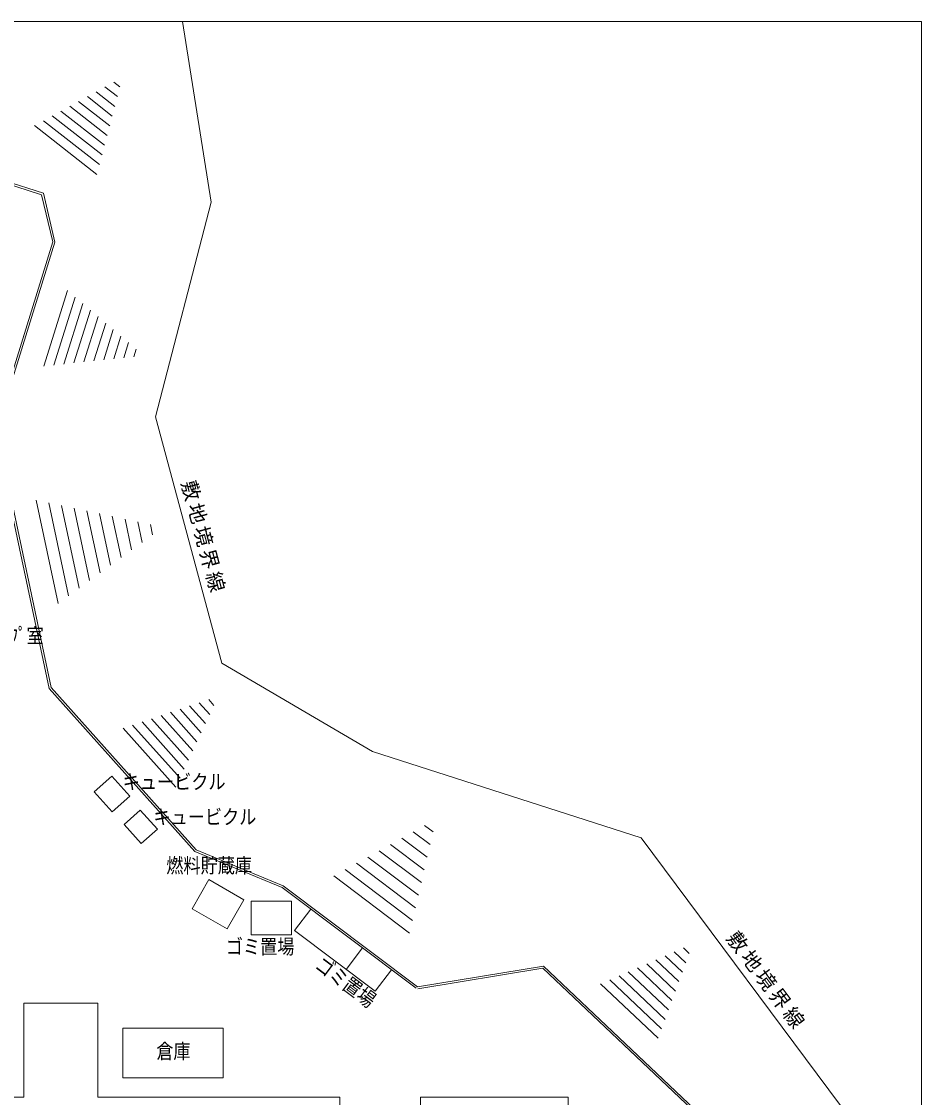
# Model space of a CAD drawing. Units: millimetres on the paper, enlarged 10000 times, with parts at other scales. Extents: x -2972500 to 2820000, y -2102500 to 1952012.
# Drawn here: x 1482292 to 2820000, y 350567 to 1950000 of the extents above; entities that cross this region are included whole.
import ezdxf
from ezdxf.enums import TextEntityAlignment as Align

# ---------------------------------------------------------------- set-up
doc = ezdxf.new("R2010")
doc.units = ezdxf.units.MM
doc.header["$LTSCALE"] = 10000
for name, color, linetype, lineweight in [('4-1_R_S-kuta', 4, 'Continuous', 9), ('4-F_MoZi', 7, 'Continuous', 9), ('F-1_Dn-WaKu・Dn-WaKu', 3, 'Continuous', 18)]:
    doc.layers.add(name, color=color, linetype=linetype, lineweight=lineweight)
doc.styles.add('ＭＳ ゴシック', font='')
doc.styles.get('ＭＳ ゴシック').set_extended_font_data('MS Gothic')

msp = doc.modelspace()

# ---------------------------------------------------------------- linework, layer by layer
at = {"layer": '4-1_R_S-kuta'}
for p, q in [((1721535, 1950000), (1764166, 1681412)), ((1619385, 1860001), (1628658, 1852761)), ((1593218, 1845603), (1621038, 1823883)), ((1606301, 1852802), (1624848, 1838323)), ((1553969, 1824006), (1609609, 1780568)), ((1567052, 1831205), (1613419, 1795006)), ((1580135, 1838404), (1617229, 1809445)), ((1527803, 1809608), (1601989, 1751690)), ((1540886, 1816807), (1605799, 1766129)), ((1501637, 1795210), (1594370, 1722812)), ((1514720, 1802410), (1598180, 1737251)), ((1455835, 1713768), (1514760, 1694598)), ((1455563, 1710702), (1512227, 1692267)), ((1528723, 1622298), (1512227, 1692267)), ((1531830, 1622191), (1514760, 1694598)), ((1764166, 1681412), (1681331, 1362434)), ((1531830, 1622191), (1444853, 1341803)), ((1550538, 1550134), (1515681, 1437770)), ((1561904, 1540450), (1530534, 1439321)), ((1573270, 1530765), (1545385, 1440873)), ((1584637, 1521080), (1560238, 1442425)), ((1596003, 1511395), (1575090, 1443976)), ((1607370, 1501711), (1589941, 1445528)), ((1618736, 1492025), (1604794, 1447080)), ((1630103, 1482341), (1619645, 1448631)), ((1641469, 1472656), (1634498, 1450183)), ((1652835, 1462971), (1649350, 1451735)), ((1681331, 1362434), (1779984, 995991)), ((1503905, 1238428), (1536590, 1085008)), ((1522799, 1234433), (1552215, 1096356)), ((1541693, 1230440), (1567841, 1107704)), ((1560587, 1226446), (1583467, 1119052)), ((1579481, 1222452), (1599092, 1130400)), ((1598375, 1218458), (1614717, 1141749)), ((1617268, 1214464), (1630343, 1153097)), ((1636162, 1210471), (1645968, 1164445)), ((1655057, 1206477), (1661594, 1175793)), ((1673951, 1202482), (1677219, 1187141)), ((1779984, 995991), (2004112, 864897)), ((1523396, 958737), (1740091, 716364)), ((1718070, 927891), (1749435, 892808)), ((1732222, 932653), (1755747, 906342)), ((1746376, 937417), (1762058, 919875)), ((1760529, 942180), (1768370, 933409)), ((1675611, 913602), (1730500, 852208)), ((1689764, 918365), (1736812, 865741)), ((1703917, 923128), (1743124, 879275)), ((1633152, 899313), (1711566, 811607)), ((1647305, 904076), (1717877, 825141)), ((1661458, 908839), (1724189, 838674)), ((2004112, 864897), (2403411, 736491)), ((2081447, 754959), (2093980, 745526)), ((2047690, 736192), (2085289, 707894)), ((2064568, 745576), (2089635, 726710)), ((2403411, 736491), (2737384, 287912)), ((2030811, 726809), (2080943, 689077)), ((1740091, 716364), (1869610, 662778)), ((1741871, 718874), (1871110, 665404)), ((1997054, 708043), (2072253, 651445)), ((2013933, 717426), (2076598, 670261)), ((1963297, 689276), (2063562, 613813)), ((1980176, 698659), (2067908, 632629)), ((1946418, 679893), (2059216, 594996)), ((2068856, 512817), (1869610, 662778)), ((2070660, 515214), (1871110, 665404)), ((1988942, 572964), (1964888, 541005)), ((2438934, 561015), (2464586, 536774)), ((2452636, 566951), (2469738, 550790)), ((2466338, 572886), (2474890, 564806)), ((2070660, 515214), (2257983, 545867)), ((2257983, 545867), (2693644, 134170)), ((2411529, 549144), (2454282, 508742)), ((2425232, 555080), (2459434, 522758)), ((2008033, 508532), (2032087, 540491)), ((2071145, 512254), (2257002, 542666)), ((2257002, 542666), (2690773, 132755)), ((2370422, 531337), (2438828, 466693)), ((2384124, 537272), (2443979, 480710)), ((2397827, 543208), (2449131, 494726)), ((2343017, 519465), (2428524, 438662)), ((2356719, 525401), (2433676, 452678)), ((1485804, 490712), (1595696, 490712)), ((1485804, 490712), (1485804, 350850)), ((1595696, 490712), (1595696, 350850)), ((1633095, 453792), (1633095, 379792)), ((1782095, 379792), (1633095, 379792)), ((37226, 350850), (1485804, 350850)), ((1595696, 350850), (1955343, 350850)), ((1955343, 350850), (1955343, 141056)), ((2075226, 350850), (2075226, 41154))]:
    msp.add_line(p, q, dxfattribs=at)
for points in [[(1528723, 1622298), (1441755, 1341944), (1523396, 958737)], [(1444853, 1341803), (1526164, 960142), (1741871, 718874)], [(2008033, 508532), (1888185, 598734), (1912239, 630694)], [(1633095, 453792), (1782095, 453792), (1782095, 379792)], [(2075226, 350850), (2295010, 350850), (2295010, 41154)]]:
    msp.add_lwpolyline(points, dxfattribs=at)
for points in [[(1617094, 775288), (1643187, 798615), (1616526, 828435), (1590434, 805107)], [(1660340, 728102), (1684195, 749430), (1658868, 777759), (1635012, 756431)], [(1735944, 631157), (1760919, 674416), (1812830, 644446), (1787855, 601187)], [(1823467, 592387), (1823467, 642338), (1883408, 642338), (1883408, 592387)]]:
    msp.add_lwpolyline(points, close=True, dxfattribs=at)
at = {"layer": 'F-1_Dn-WaKu・Dn-WaKu', "color": 6, "lineweight": 20}
for p, q in [((2820000, 1950000), (-2770000, 1950000)), ((2820000, -1950000), (2820000, 1950000))]:
    msp.add_line(p, q, dxfattribs=at)

# ---------------------------------------------------------------- texts
at = {"layer": '4-F_MoZi', "style": 'ＭＳ ゴシック', "width": 0.85}
for s, p in [('消火ﾎﾟﾝﾌﾟ室', (1375063, 1019682)), ('キュービクル', (1632661, 802271)), ('キュービクル', (1678417, 750092)), ('燃料貯蔵庫', (1697413, 677776)), ('ゴミ置場', (1785940, 557249)), ('倉庫', (1682595, 401792))]:
    msp.add_text(s, height=21990, dxfattribs=at).set_placement(p, align=Align.BOTTOM_LEFT)
msp.add_text('ゴミ置場', height=21990, rotation=323.033, dxfattribs=at).set_placement((1912867, 538828), align=Align.BOTTOM_LEFT)
at = {"layer": '4-F_MoZi', "color": 2, "char_height": 21990, "attachment_point": 7, "style": 'ＭＳ ゴシック'}
for insert, rotation in [((1717251, 1263630), 285.068), ((2526856, 585756), 306.668)]:
    msp.add_mtext('\\T1.17;敷地境界線', dxfattribs=dict(at, insert=insert, rotation=rotation))

doc.saveas('drawing.dxf')
